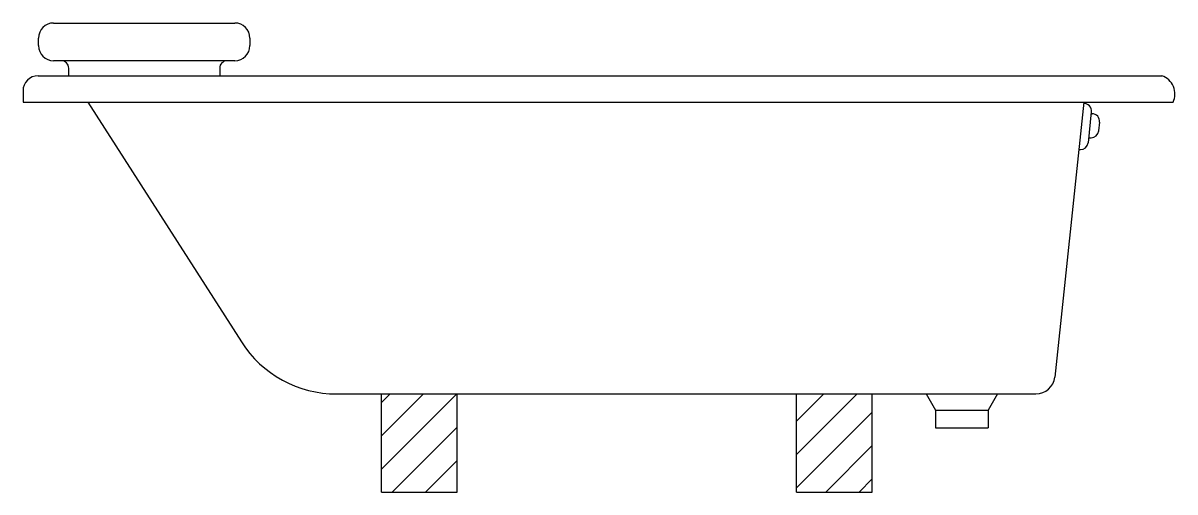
# Model space of a CAD drawing. Extents: x -5978.62 to -5977.09, y -5955.9 to -5955.28.
import ezdxf

# ---------------------------------------------------------------- set-up
doc = ezdxf.new("R2010")
doc.units = 0
doc.header["$LTSCALE"] = 30
doc.layers.get('0').update_dxf_attribs({"linetype": 'CONTINUOUS'})

# ---------------------------------------------------------------- blocks, each defined once
blk = doc.blocks.new('*X0')
at = {"color": 0}
for p, q in [((-5978.1447, -5955.7824), (-5978.1332, -5955.771)), ((-5978.1447, -5955.8266), (-5978.089, -5955.771)), ((-5978.1447, -5955.8708), (-5978.0448, -5955.771)), ((-5977.5947, -5955.8069), (-5977.5587, -5955.771)), ((-5977.5947, -5955.8511), (-5977.5145, -5955.771)), ((-5977.5947, -5955.8953), (-5977.4947, -5955.7953)), ((-5978.1306, -5955.901), (-5978.0447, -5955.815)), ((-5977.5561, -5955.901), (-5977.4947, -5955.8395)), ((-5978.0864, -5955.901), (-5978.0447, -5955.8592)), ((-5977.5119, -5955.901), (-5977.4947, -5955.8837))]:
    blk.add_line(p, q, dxfattribs=at)

msp = doc.modelspace()

# ---------------------------------------------------------------- linework, layer by layer
at = {"color": 0}
for p, q in [((-5978.5791, -5955.2792), (-5978.3391, -5955.2792)), ((-5978.5991, -5955.3092), (-5978.5991, -5955.2992)), ((-5978.3191, -5955.2992), (-5978.3191, -5955.3092)), ((-5978.3491, -5955.3292), (-5978.5791, -5955.3292)), ((-5978.5591, -5955.3492), (-5978.5591, -5955.3392)), ((-5978.3591, -5955.3392), (-5978.3591, -5955.3492)), ((-5978.3391, -5955.3292), (-5978.3491, -5955.3292)), ((-5978.5997, -5955.3492), (-5977.1109, -5955.3492)), ((-5978.6197, -5955.3692), (-5978.6197, -5955.3842)), ((-5978.6197, -5955.3842), (-5977.0959, -5955.3842)), ((-5978.534, -5955.3842), (-5978.3304, -5955.7019)), ((-5977.2144, -5955.3842), (-5977.2527, -5955.7486)), ((-5977.2146, -5955.3859), (-5977.2142, -5955.3859)), ((-5977.2043, -5955.397), (-5977.2086, -5955.4381)), ((-5977.2046, -5955.3996), (-5977.2033, -5955.3996)), ((-5977.1933, -5955.4106), (-5977.1946, -5955.4223)), ((-5977.2079, -5955.4313), (-5977.2045, -5955.4313)), ((-5977.221, -5955.4471), (-5977.2186, -5955.4471)), ((-5978.2041, -5955.771), (-5977.2776, -5955.771)), ((-5978.2041, -5955.771), (-5977.2776, -5955.771)), ((-5978.1447, -5955.901), (-5978.1447, -5955.771)), ((-5978.0447, -5955.901), (-5978.0447, -5955.771)), ((-5977.5947, -5955.901), (-5977.5947, -5955.771)), ((-5977.4947, -5955.901), (-5977.4947, -5955.771)), ((-5977.4233, -5955.771), (-5977.4108, -5955.7925)), ((-5977.3284, -5955.771), (-5977.3408, -5955.7925)), ((-5977.4108, -5955.7925), (-5977.3408, -5955.7925)), ((-5977.4108, -5955.7925), (-5977.4108, -5955.816)), ((-5977.3408, -5955.7925), (-5977.3408, -5955.816)), ((-5977.4108, -5955.816), (-5977.3408, -5955.816)), ((-5978.1447, -5955.901), (-5978.0447, -5955.901)), ((-5977.5947, -5955.901), (-5977.4947, -5955.901))]:
    msp.add_line(p, q, dxfattribs=at)
for centre, radius, start, end in [((-5978.5791, -5955.2992), 0.02, 90, 180), ((-5978.3391, -5955.2992), 0.02, 0, 90), ((-5978.5791, -5955.3092), 0.02, 180, 270), ((-5978.3391, -5955.3092), 0.02, 270, 360), ((-5978.5691, -5955.3392), 0.01, 0, 90), ((-5978.3491, -5955.3392), 0.01, 90, 180), ((-5978.5997, -5955.3692), 0.02, 90, 180), ((-5977.1189, -5955.3733), 0.0254, 334.6555, 71.5357), ((-5977.2142, -5955.3959), 0.01, 354, 90.007), ((-5977.2033, -5955.4096), 0.01, 354, 90.007), ((-5977.2045, -5955.4213), 0.01, 270.007, 354), ((-5977.2186, -5955.4371), 0.01, 270.007, 354), ((-5978.2041, -5955.621), 0.15, 212.6527, 270), ((-5977.2776, -5955.746), 0.025, 270, 354)]:
    msp.add_arc(centre, radius, start, end, dxfattribs=at)

# ---------------------------------------------------------------- block references
msp.add_blockref('*X0', (0, 0), dxfattribs=at)

doc.saveas('drawing.dxf')
